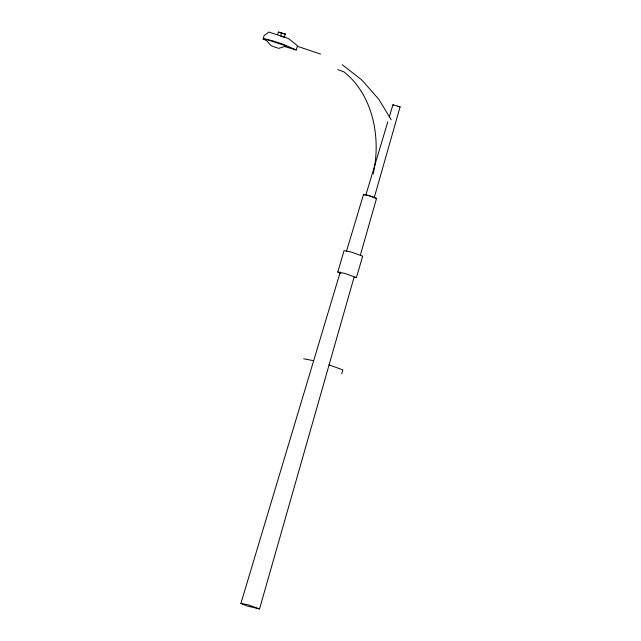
<?xml version="1.0" encoding="UTF-8"?>
<svg xmlns="http://www.w3.org/2000/svg" width="641" height="641" viewBox="0 0 641 641"><rect width="100%" height="100%" fill="white"/><g stroke="black" fill="none" stroke-linecap="round" stroke-linejoin="round"><path stroke-width="0.96" d="M389.239 117.119L392.949 104.747L400.104 106.871L374.24 197.668L373.631 197.276M340.251 272.056L240.896 603.413L246.633 605.865L259.525 608.95L354.08 277.2M360.378 255.086L376.555 198.349L368.503 195.441L363.511 194.479L346.573 250.984M266.616 40.487L263.122 39.053L264.14 35.559L268.883 32.05L288.434 38.516L297.095 45.439L297.28 46.464L296.262 49.958L284.412 46.513M277.673 34.55L278.394 32.074L285.309 34.021L284.34 37.322M281.679 32.707L280.718 36.008L283.434 36.994M340.9 273.531L337.799 272.032L344.049 250.647L351.18 252.025L362.678 256.184L356.428 277.569L354.217 277.369M341.709 373.871L342.871 369.889L329.033 364.889M365.819 195.168L387.805 121.878M263.122 39.053L264.3 38.628L273.258 41.008L282.897 44.197L296.262 49.958M400.104 106.871L397.364 106.342M375.009 198.213L376.555 198.349M337.799 272.032L344.93 273.411L356.428 277.569M240.896 603.413L248.027 604.792L259.525 608.95M282.024 33.388L285.309 34.021M303.626 358.768L313.625 360.699M366.82 195.257L369.048 195.785M369.913 196.042L372.974 197.035M297.4 46.288L320.564 54.084M278.394 32.074L281.111 33.06M337.855 69.661L343.848 71.832A98.369 76.007 -79.1 0 1 373.238 173.935M392.949 104.747L393.47 105.076M363.511 194.479L364.457 195.08M342.198 64.709L361.82 79.957L378.863 99.387L391.234 119.811M266.704 39.494L265.871 39.798L270.943 45.559L273.851 46.753L278.763 48.355L286.255 45.96L266.704 39.494"/></g></svg>
